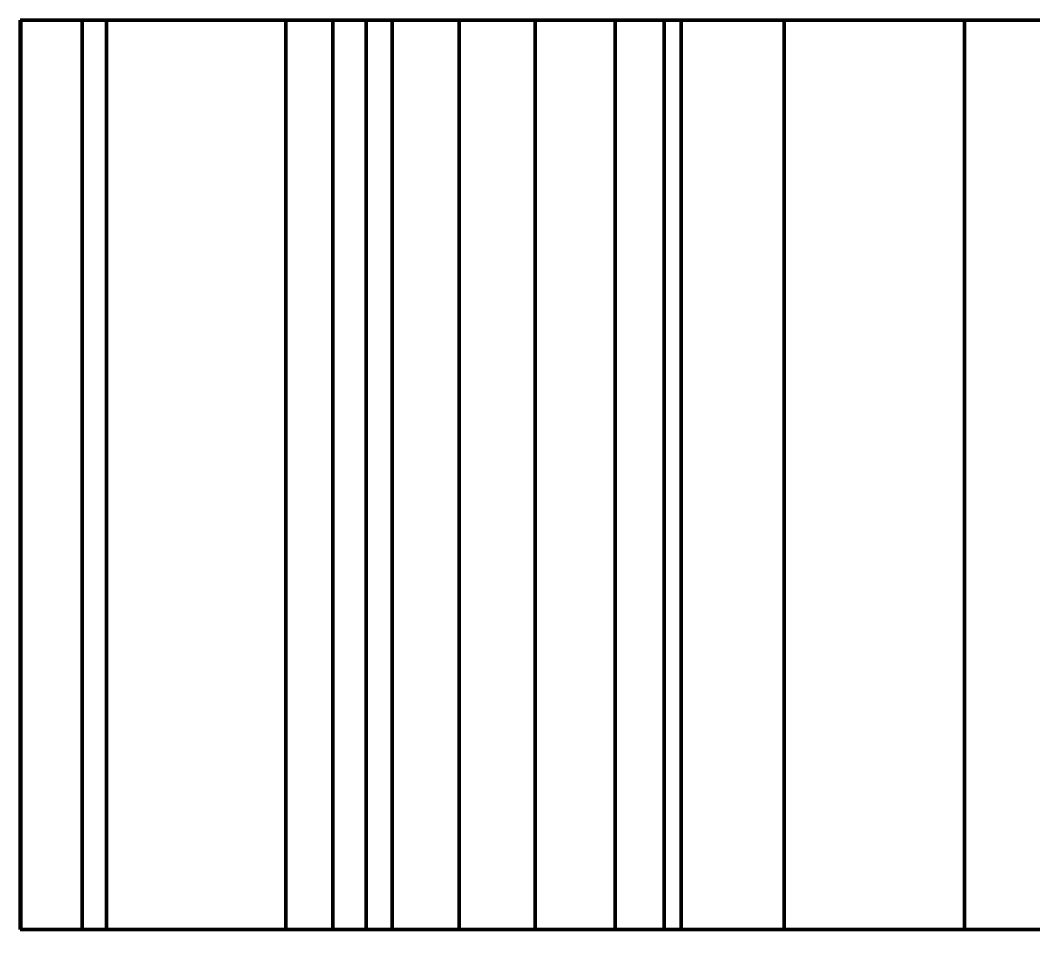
# Model space of a CAD drawing. Header units: millimetres. Extents: x 0 to 297, y 0 to 210.
# Drawn here: x 37.75 to 54.45, y 147.4 to 162.86 of the extents above; entities that cross this region are included whole.
import ezdxf

# ---------------------------------------------------------------- set-up
doc = ezdxf.new("R2010")
doc.units = ezdxf.units.MM
doc.linetypes.add('DASHED', pattern=[1.524, 1.27, -0.254])
for name, color, linetype, lineweight in [('COTAS', 7, 'CONTINUOUS', 25), ('OCULTA', 8, 'DASHED', 25), ('VISIBLE', 7, 'CONTINUOUS', 50)]:
    doc.layers.add(name, color=color, linetype=linetype, lineweight=lineweight)
doc.dimstyles.new('F3D_1000', dxfattribs={"dimtxt": 3.5, "dimasz": 2.5, "dimexe": 1.5, "dimexo": 1, "dimgap": 0.9, "dimtad": 1, "dimdec": 1, "dimdsep": 46, "dimcen": 2.5, "dimazin": 3, "dimtfac": 1, "dimtmove": 0, "dimatfit": 3})

msp = doc.modelspace()

# ---------------------------------------------------------------- linework, layer by layer
at = {"layer": 'OCULTA'}
for p, q in [((37.745, 162.864), (37.747, 162.864)), ((37.747, 162.864), (37.754, 162.864)), ((37.754, 147.864), (37.754, 162.864)), ((37.754, 162.864), (38.079, 162.864)), ((38.079, 162.864), (38.404, 162.864)), ((38.404, 162.864), (38.73, 162.864)), ((38.73, 162.864), (39.057, 162.864)), ((38.766, 162.864), (39.028, 162.864)), ((38.766, 162.864), (38.861, 162.864)), ((38.861, 162.864), (38.961, 162.864)), ((38.961, 162.864), (39.064, 162.864)), ((39.028, 162.864), (39.294, 162.864)), ((39.057, 162.864), (39.384, 162.864)), ((39.064, 162.864), (39.171, 162.864)), ((39.171, 147.864), (39.171, 162.864)), ((39.171, 162.864), (39.532, 162.864)), ((39.294, 162.864), (39.563, 162.864)), ((39.384, 162.864), (39.711, 162.864)), ((39.532, 162.864), (39.892, 162.864)), ((39.563, 162.864), (39.836, 162.864)), ((39.711, 162.864), (40.038, 162.864)), ((39.836, 162.864), (40.112, 162.864)), ((39.892, 162.864), (40.248, 162.864)), ((40.038, 162.864), (40.365, 162.864)), ((40.112, 162.864), (40.391, 162.864)), ((40.248, 162.864), (40.603, 162.864)), ((40.365, 162.864), (40.692, 162.864)), ((40.391, 162.864), (40.673, 162.864)), ((40.603, 162.864), (40.954, 162.864)), ((40.673, 162.864), (40.959, 162.864)), ((40.692, 162.864), (41.018, 162.864)), ((40.954, 162.864), (41.303, 162.864)), ((40.959, 162.864), (41.248, 162.864)), ((41.018, 162.864), (41.343, 162.864)), ((41.248, 162.864), (41.541, 162.864)), ((41.303, 162.864), (41.648, 162.864)), ((41.343, 162.864), (41.667, 162.864)), ((41.541, 162.864), (41.837, 162.864)), ((41.648, 162.864), (41.99, 162.864)), ((41.667, 162.864), (41.988, 162.864)), ((41.837, 162.864), (42.137, 162.864)), ((41.988, 162.864), (43.45, 162.864)), ((41.99, 162.864), (42.327, 162.864)), ((42.126, 162.864), (42.304, 162.864)), ((42.126, 162.864), (42.315, 162.864)), ((42.137, 162.864), (42.444, 162.864)), ((42.304, 162.864), (42.489, 162.864)), ((42.315, 162.864), (42.508, 162.864)), ((42.327, 162.864), (42.66, 162.864)), ((42.444, 162.864), (43.879, 162.864)), ((42.489, 162.864), (42.679, 162.864)), ((42.508, 162.864), (42.704, 162.864)), ((42.66, 162.864), (42.988, 162.864)), ((42.679, 162.864), (42.875, 162.864)), ((42.704, 162.864), (42.904, 162.864)), ((42.875, 162.864), (43.078, 162.864)), ((42.904, 147.864), (42.904, 162.864)), ((42.904, 162.864), (43.272, 162.864)), ((42.988, 162.864), (43.309, 162.864)), ((43.078, 162.864), (43.286, 162.864)), ((43.272, 162.864), (43.636, 162.864)), ((43.286, 162.864), (43.501, 162.864)), ((43.309, 162.864), (43.62, 162.864)), ((43.45, 147.864), (43.45, 162.864)), ((43.45, 162.864), (43.506, 162.864)), ((43.501, 162.864), (43.723, 162.864)), ((43.506, 162.864), (43.577, 162.864)), ((43.577, 162.864), (43.663, 162.864)), ((43.62, 162.864), (44.989, 162.864)), ((43.636, 162.864), (43.994, 162.864)), ((43.663, 162.864), (43.764, 162.864)), ((43.723, 162.864), (43.951, 162.864)), ((43.764, 162.864), (43.879, 162.864)), ((43.951, 162.864), (44.186, 162.864)), ((43.994, 162.864), (44.347, 162.864)), ((44.186, 162.864), (44.43, 162.864)), ((44.347, 162.864), (44.695, 162.864)), ((44.43, 162.864), (44.682, 162.864)), ((44.682, 162.864), (44.949, 162.864)), ((44.695, 162.864), (45.037, 162.864)), ((44.949, 162.864), (46.242, 162.864)), ((44.989, 147.864), (44.989, 162.864)), ((44.989, 162.864), (45.212, 162.864)), ((45.037, 162.864), (45.372, 162.864)), ((45.212, 162.864), (45.449, 162.864)), ((45.372, 162.864), (45.701, 162.864)), ((45.449, 162.864), (45.7, 162.864)), ((45.7, 162.864), (45.965, 162.864)), ((45.701, 162.864), (46.022, 162.864)), ((45.965, 162.864), (46.242, 162.864)), ((46.022, 162.864), (46.335, 162.864)), ((46.335, 162.864), (46.639, 162.864)), ((46.639, 162.864), (46.931, 162.864)), ((46.931, 162.864), (47.205, 162.864)), ((48.371, 162.864), (47.205, 162.864)), ((47.562, 162.864), (47.642, 162.864)), ((47.562, 162.864), (47.829, 162.864)), ((47.642, 162.864), (47.729, 162.864)), ((47.729, 162.864), (47.825, 162.864)), ((47.825, 162.864), (47.93, 162.864)), ((47.829, 162.864), (48.1, 162.864)), ((47.93, 162.864), (48.042, 162.864)), ((48.042, 162.864), (48.163, 162.864)), ((48.1, 162.864), (48.373, 162.864)), ((48.163, 162.864), (48.293, 162.864)), ((48.293, 162.864), (48.433, 162.864)), ((48.371, 147.864), (48.371, 162.864)), ((48.371, 162.864), (48.743, 162.864)), ((48.373, 162.864), (48.648, 162.864)), ((48.433, 162.864), (48.582, 162.864)), ((48.582, 162.864), (48.741, 162.864)), ((48.648, 147.864), (48.648, 162.864)), ((48.648, 162.864), (48.994, 162.864)), ((48.741, 162.864), (48.912, 162.864)), ((48.743, 162.864), (49.128, 162.864)), ((48.912, 162.864), (49.096, 162.864)), ((48.994, 162.864), (49.333, 162.864)), ((49.096, 162.864), (49.301, 162.864)), ((49.128, 162.864), (49.523, 162.864)), ((49.301, 162.864), (50.348, 162.864)), ((49.333, 162.864), (49.664, 162.864)), ((49.523, 162.864), (49.93, 162.864)), ((49.664, 162.864), (49.988, 162.864)), ((49.93, 162.864), (50.348, 162.864)), ((49.988, 162.864), (50.303, 162.864)), ((50.611, 162.864), (50.303, 162.864)), ((50.611, 162.864), (50.909, 162.864)), ((50.909, 162.864), (51.198, 162.864)), ((51.198, 162.864), (51.477, 162.864)), ((51.477, 162.864), (51.744, 162.864)), ((51.744, 162.864), (51.999, 162.864)), ((51.999, 162.864), (52.239, 162.864)), ((52.239, 162.864), (52.455, 162.864)), ((52.455, 162.864), (53.323, 162.864)), ((53.323, 147.864), (53.323, 162.864)), ((53.323, 162.864), (53.814, 162.864)), ((53.814, 162.864), (54.314, 162.864)), ((54.314, 162.864), (54.822, 162.864)), ((37.745, 147.864), (37.747, 147.864)), ((37.747, 147.864), (37.754, 147.864)), ((37.754, 147.864), (38.079, 147.864)), ((38.079, 147.864), (38.404, 147.864)), ((38.404, 147.864), (38.73, 147.864)), ((38.73, 147.864), (39.057, 147.864)), ((38.766, 147.864), (39.028, 147.864)), ((38.766, 147.864), (38.861, 147.864)), ((38.861, 147.864), (38.961, 147.864)), ((38.961, 147.864), (39.064, 147.864)), ((39.028, 147.864), (39.294, 147.864)), ((39.057, 147.864), (39.384, 147.864)), ((39.064, 147.864), (39.171, 147.864)), ((39.171, 147.864), (39.532, 147.864)), ((39.294, 147.864), (39.563, 147.864)), ((39.384, 147.864), (39.711, 147.864)), ((39.532, 147.864), (39.892, 147.864)), ((39.563, 147.864), (39.836, 147.864)), ((39.711, 147.864), (40.038, 147.864)), ((39.836, 147.864), (40.112, 147.864)), ((39.892, 147.864), (40.248, 147.864)), ((40.038, 147.864), (40.365, 147.864)), ((40.112, 147.864), (40.391, 147.864)), ((40.248, 147.864), (40.603, 147.864)), ((40.365, 147.864), (40.692, 147.864)), ((40.391, 147.864), (40.673, 147.864)), ((40.603, 147.864), (40.954, 147.864)), ((40.673, 147.864), (40.959, 147.864)), ((40.692, 147.864), (41.018, 147.864)), ((40.954, 147.864), (41.303, 147.864)), ((40.959, 147.864), (41.248, 147.864)), ((41.018, 147.864), (41.343, 147.864)), ((41.248, 147.864), (41.541, 147.864)), ((41.303, 147.864), (41.648, 147.864)), ((41.343, 147.864), (41.667, 147.864)), ((41.541, 147.864), (41.837, 147.864)), ((41.648, 147.864), (41.99, 147.864)), ((41.667, 147.864), (41.988, 147.864)), ((41.837, 147.864), (42.137, 147.864)), ((41.988, 147.864), (43.45, 147.864)), ((41.99, 147.864), (42.327, 147.864)), ((42.126, 147.864), (42.304, 147.864)), ((42.126, 147.864), (42.315, 147.864)), ((42.137, 147.864), (42.444, 147.864)), ((42.304, 147.864), (42.489, 147.864)), ((42.315, 147.864), (42.508, 147.864)), ((42.327, 147.864), (42.66, 147.864)), ((42.444, 147.864), (43.879, 147.864)), ((42.489, 147.864), (42.679, 147.864)), ((42.508, 147.864), (42.704, 147.864)), ((42.66, 147.864), (42.988, 147.864)), ((42.679, 147.864), (42.875, 147.864)), ((42.704, 147.864), (42.904, 147.864)), ((42.875, 147.864), (43.078, 147.864)), ((42.904, 147.864), (43.272, 147.864)), ((42.988, 147.864), (43.309, 147.864)), ((43.078, 147.864), (43.286, 147.864)), ((43.272, 147.864), (43.636, 147.864)), ((43.286, 147.864), (43.501, 147.864)), ((43.309, 147.864), (43.62, 147.864)), ((43.45, 147.864), (43.506, 147.864)), ((43.501, 147.864), (43.723, 147.864)), ((43.506, 147.864), (43.577, 147.864)), ((43.577, 147.864), (43.663, 147.864)), ((43.62, 147.864), (44.989, 147.864)), ((43.636, 147.864), (43.994, 147.864)), ((43.663, 147.864), (43.764, 147.864)), ((43.723, 147.864), (43.951, 147.864)), ((43.764, 147.864), (43.879, 147.864)), ((43.951, 147.864), (44.186, 147.864)), ((43.994, 147.864), (44.347, 147.864)), ((44.186, 147.864), (44.43, 147.864)), ((44.347, 147.864), (44.695, 147.864)), ((44.43, 147.864), (44.682, 147.864)), ((44.682, 147.864), (44.949, 147.864)), ((44.695, 147.864), (45.037, 147.864)), ((44.949, 147.864), (46.242, 147.864)), ((44.989, 147.864), (45.212, 147.864)), ((45.037, 147.864), (45.372, 147.864)), ((45.212, 147.864), (45.449, 147.864)), ((45.372, 147.864), (45.701, 147.864)), ((45.449, 147.864), (45.7, 147.864)), ((45.7, 147.864), (45.965, 147.864)), ((45.701, 147.864), (46.022, 147.864)), ((45.965, 147.864), (46.242, 147.864)), ((46.022, 147.864), (46.335, 147.864)), ((46.335, 147.864), (46.639, 147.864)), ((46.639, 147.864), (46.931, 147.864)), ((46.931, 147.864), (47.205, 147.864)), ((48.371, 147.864), (47.205, 147.864)), ((47.562, 147.864), (47.642, 147.864)), ((47.562, 147.864), (47.829, 147.864)), ((47.642, 147.864), (47.729, 147.864)), ((47.729, 147.864), (47.825, 147.864)), ((47.825, 147.864), (47.93, 147.864)), ((47.829, 147.864), (48.1, 147.864)), ((47.93, 147.864), (48.042, 147.864)), ((48.042, 147.864), (48.163, 147.864)), ((48.1, 147.864), (48.373, 147.864)), ((48.163, 147.864), (48.293, 147.864)), ((48.293, 147.864), (48.433, 147.864)), ((48.371, 147.864), (48.743, 147.864)), ((48.373, 147.864), (48.648, 147.864)), ((48.433, 147.864), (48.582, 147.864)), ((48.582, 147.864), (48.741, 147.864)), ((48.648, 147.864), (48.994, 147.864)), ((48.741, 147.864), (48.912, 147.864)), ((48.743, 147.864), (49.128, 147.864)), ((48.912, 147.864), (49.096, 147.864)), ((48.994, 147.864), (49.333, 147.864)), ((49.096, 147.864), (49.301, 147.864)), ((49.128, 147.864), (49.523, 147.864)), ((49.301, 147.864), (50.348, 147.864)), ((49.333, 147.864), (49.664, 147.864)), ((49.523, 147.864), (49.93, 147.864)), ((49.664, 147.864), (49.988, 147.864)), ((49.93, 147.864), (50.348, 147.864)), ((49.988, 147.864), (50.303, 147.864)), ((50.611, 147.864), (50.303, 147.864)), ((50.611, 147.864), (50.909, 147.864)), ((50.909, 147.864), (51.198, 147.864)), ((51.198, 147.864), (51.477, 147.864)), ((51.477, 147.864), (51.744, 147.864)), ((51.744, 147.864), (51.999, 147.864)), ((51.999, 147.864), (52.239, 147.864)), ((52.239, 147.864), (52.455, 147.864)), ((52.455, 147.864), (53.323, 147.864)), ((53.323, 147.864), (53.814, 147.864)), ((53.814, 147.864), (54.314, 147.864)), ((54.314, 147.864), (54.822, 147.864))]:
    msp.add_line(p, q, dxfattribs=at)
at = {"layer": 'VISIBLE'}
for p, q in [((37.747, 162.864), (37.745, 162.864)), ((37.745, 147.864), (37.745, 162.864)), ((37.745, 162.864), (37.745, 162.864)), ((37.745, 162.864), (37.745, 162.864)), ((37.745, 162.864), (54.745, 162.864)), ((37.754, 162.864), (37.747, 162.864)), ((37.754, 147.864), (37.754, 162.864)), ((37.754, 162.864), (38.079, 162.864)), ((38.404, 162.864), (38.079, 162.864)), ((38.404, 162.864), (38.73, 162.864)), ((38.73, 162.864), (39.057, 162.864)), ((38.766, 147.864), (38.766, 162.864)), ((38.861, 162.864), (38.766, 162.864)), ((38.766, 147.864), (38.766, 162.864)), ((38.766, 162.864), (39.028, 162.864)), ((38.961, 162.864), (38.861, 162.864)), ((39.064, 162.864), (38.961, 162.864)), ((39.294, 162.864), (39.028, 162.864)), ((39.057, 162.864), (39.384, 162.864)), ((39.064, 162.864), (39.171, 162.864)), ((39.171, 147.864), (39.171, 162.864)), ((39.171, 162.864), (39.532, 162.864)), ((39.294, 162.864), (39.563, 162.864)), ((39.384, 162.864), (39.711, 162.864)), ((39.532, 162.864), (39.892, 162.864)), ((39.563, 162.864), (39.836, 162.864)), ((39.711, 162.864), (40.038, 162.864)), ((39.836, 162.864), (40.112, 162.864)), ((40.248, 162.864), (39.892, 162.864)), ((40.038, 162.864), (40.365, 162.864)), ((40.391, 162.864), (40.112, 162.864)), ((40.248, 162.864), (40.603, 162.864)), ((40.692, 162.864), (40.365, 162.864)), ((40.391, 162.864), (40.673, 162.864)), ((40.603, 162.864), (40.954, 162.864)), ((40.959, 162.864), (40.673, 162.864)), ((40.692, 162.864), (41.018, 162.864)), ((40.954, 162.864), (41.303, 162.864)), ((40.959, 162.864), (41.248, 162.864)), ((41.018, 162.864), (41.343, 162.864)), ((41.248, 162.864), (41.541, 162.864)), ((41.303, 162.864), (41.648, 162.864)), ((41.343, 162.864), (41.667, 162.864)), ((41.837, 162.864), (41.541, 162.864)), ((41.648, 162.864), (41.99, 162.864)), ((41.667, 162.864), (41.988, 162.864)), ((41.837, 162.864), (42.137, 162.864)), ((41.988, 162.864), (43.45, 162.864)), ((41.99, 162.864), (42.327, 162.864)), ((42.126, 147.864), (42.126, 162.864)), ((42.315, 162.864), (42.126, 162.864)), ((42.126, 147.864), (42.126, 162.864)), ((42.304, 162.864), (42.126, 162.864)), ((42.137, 162.864), (42.444, 162.864)), ((42.304, 162.864), (42.489, 162.864)), ((42.315, 162.864), (42.508, 162.864)), ((42.327, 162.864), (42.66, 162.864)), ((42.444, 162.864), (43.879, 162.864)), ((42.679, 162.864), (42.489, 162.864)), ((42.704, 162.864), (42.508, 162.864)), ((42.66, 162.864), (42.988, 162.864)), ((42.875, 162.864), (42.679, 162.864)), ((42.904, 162.864), (42.704, 162.864)), ((42.875, 162.864), (43.078, 162.864)), ((42.904, 147.864), (42.904, 162.864)), ((42.904, 162.864), (43.272, 162.864)), ((42.988, 162.864), (43.309, 162.864)), ((43.286, 162.864), (43.078, 162.864)), ((43.272, 162.864), (43.636, 162.864)), ((43.286, 162.864), (43.501, 162.864)), ((43.309, 162.864), (43.62, 162.864)), ((43.45, 147.864), (43.45, 162.864)), ((43.506, 162.864), (43.45, 162.864)), ((43.723, 162.864), (43.501, 162.864)), ((43.577, 162.864), (43.506, 162.864)), ((43.663, 162.864), (43.577, 162.864)), ((43.62, 162.864), (44.989, 162.864)), ((43.636, 162.864), (43.994, 162.864)), ((43.764, 162.864), (43.663, 162.864)), ((43.951, 162.864), (43.723, 162.864)), ((43.879, 162.864), (43.764, 162.864)), ((43.879, 147.864), (43.879, 162.864)), ((43.879, 147.864), (43.879, 162.864)), ((43.951, 162.864), (44.186, 162.864)), ((43.994, 162.864), (44.347, 162.864)), ((44.186, 162.864), (44.43, 162.864)), ((44.347, 162.864), (44.695, 162.864)), ((44.43, 162.864), (44.682, 162.864)), ((44.682, 162.864), (44.949, 162.864)), ((44.695, 162.864), (45.037, 162.864)), ((44.949, 162.864), (46.242, 162.864)), ((44.989, 147.864), (44.989, 162.864)), ((45.212, 162.864), (44.989, 162.864)), ((45.037, 162.864), (45.372, 162.864)), ((45.212, 162.864), (45.449, 162.864)), ((45.372, 162.864), (45.701, 162.864)), ((45.7, 162.864), (45.449, 162.864)), ((45.7, 162.864), (45.965, 162.864)), ((45.701, 162.864), (46.022, 162.864)), ((46.242, 162.864), (45.965, 162.864)), ((46.022, 162.864), (46.335, 162.864)), ((46.242, 147.864), (46.242, 162.864)), ((46.242, 147.864), (46.242, 162.864)), ((46.335, 162.864), (46.639, 162.864)), ((46.639, 162.864), (46.931, 162.864)), ((46.931, 162.864), (47.205, 162.864)), ((47.205, 162.864), (48.371, 162.864)), ((47.562, 147.864), (47.562, 162.864)), ((47.829, 162.864), (47.562, 162.864)), ((47.562, 147.864), (47.562, 162.864)), ((47.562, 162.864), (47.642, 162.864)), ((47.729, 162.864), (47.642, 162.864)), ((47.825, 162.864), (47.729, 162.864)), ((47.93, 162.864), (47.825, 162.864)), ((47.829, 162.864), (48.1, 162.864)), ((48.042, 162.864), (47.93, 162.864)), ((48.042, 162.864), (48.163, 162.864)), ((48.373, 162.864), (48.1, 162.864)), ((48.293, 162.864), (48.163, 162.864)), ((48.433, 162.864), (48.293, 162.864)), ((48.371, 147.864), (48.371, 162.864)), ((48.743, 162.864), (48.371, 162.864)), ((48.373, 162.864), (48.648, 162.864)), ((48.433, 162.864), (48.582, 162.864)), ((48.741, 162.864), (48.582, 162.864)), ((48.648, 147.864), (48.648, 162.864)), ((48.648, 162.864), (48.994, 162.864)), ((48.912, 162.864), (48.741, 162.864)), ((48.743, 162.864), (49.128, 162.864)), ((48.912, 162.864), (49.096, 162.864)), ((48.994, 162.864), (49.333, 162.864)), ((49.301, 162.864), (49.096, 162.864)), ((49.523, 162.864), (49.128, 162.864)), ((49.301, 162.864), (50.348, 162.864)), ((49.333, 162.864), (49.664, 162.864)), ((49.93, 162.864), (49.523, 162.864)), ((49.664, 162.864), (49.988, 162.864)), ((50.348, 162.864), (49.93, 162.864)), ((49.988, 162.864), (50.303, 162.864)), ((50.303, 162.864), (50.611, 162.864)), ((50.348, 147.864), (50.348, 162.864)), ((50.348, 147.864), (50.348, 162.864)), ((50.611, 162.864), (50.909, 162.864)), ((50.909, 162.864), (51.198, 162.864)), ((51.198, 162.864), (51.477, 162.864)), ((51.477, 162.864), (51.744, 162.864)), ((51.744, 162.864), (51.999, 162.864)), ((51.999, 162.864), (52.239, 162.864)), ((52.239, 162.864), (52.455, 162.864)), ((52.455, 162.864), (53.323, 162.864)), ((53.323, 147.864), (53.323, 162.864)), ((53.323, 162.864), (53.814, 162.864)), ((53.814, 162.864), (54.314, 162.864)), ((54.314, 162.864), (54.822, 162.864)), ((37.747, 147.864), (37.745, 147.864)), ((37.745, 147.864), (37.745, 147.864)), ((97.745, 147.864), (37.745, 147.864)), ((37.745, 147.864), (37.745, 147.864)), ((37.754, 147.864), (37.747, 147.864)), ((37.754, 147.864), (38.079, 147.864)), ((38.404, 147.864), (38.079, 147.864)), ((38.404, 147.864), (38.73, 147.864)), ((38.73, 147.864), (39.057, 147.864)), ((38.861, 147.864), (38.766, 147.864)), ((38.766, 147.864), (39.028, 147.864)), ((38.961, 147.864), (38.861, 147.864)), ((39.064, 147.864), (38.961, 147.864)), ((39.294, 147.864), (39.028, 147.864)), ((39.057, 147.864), (39.384, 147.864)), ((39.064, 147.864), (39.171, 147.864)), ((39.171, 147.864), (39.532, 147.864)), ((39.294, 147.864), (39.563, 147.864)), ((39.384, 147.864), (39.711, 147.864)), ((39.532, 147.864), (39.892, 147.864)), ((39.563, 147.864), (39.836, 147.864)), ((39.711, 147.864), (40.038, 147.864)), ((39.836, 147.864), (40.112, 147.864)), ((40.248, 147.864), (39.892, 147.864)), ((40.038, 147.864), (40.365, 147.864)), ((40.391, 147.864), (40.112, 147.864)), ((40.248, 147.864), (40.603, 147.864)), ((40.692, 147.864), (40.365, 147.864)), ((40.391, 147.864), (40.673, 147.864)), ((40.603, 147.864), (40.954, 147.864)), ((40.959, 147.864), (40.673, 147.864)), ((40.692, 147.864), (41.018, 147.864)), ((40.954, 147.864), (41.303, 147.864)), ((40.959, 147.864), (41.248, 147.864)), ((41.018, 147.864), (41.343, 147.864)), ((41.248, 147.864), (41.541, 147.864)), ((41.303, 147.864), (41.648, 147.864)), ((41.343, 147.864), (41.667, 147.864)), ((41.837, 147.864), (41.541, 147.864)), ((41.648, 147.864), (41.99, 147.864)), ((41.667, 147.864), (41.988, 147.864)), ((41.837, 147.864), (42.137, 147.864)), ((41.988, 147.864), (43.45, 147.864)), ((41.99, 147.864), (42.327, 147.864)), ((42.315, 147.864), (42.126, 147.864)), ((42.304, 147.864), (42.126, 147.864)), ((42.137, 147.864), (42.444, 147.864)), ((42.304, 147.864), (42.489, 147.864)), ((42.315, 147.864), (42.508, 147.864)), ((42.327, 147.864), (42.66, 147.864)), ((42.444, 147.864), (43.879, 147.864)), ((42.679, 147.864), (42.489, 147.864)), ((42.704, 147.864), (42.508, 147.864)), ((42.66, 147.864), (42.988, 147.864)), ((42.875, 147.864), (42.679, 147.864)), ((42.904, 147.864), (42.704, 147.864)), ((42.875, 147.864), (43.078, 147.864)), ((42.904, 147.864), (43.272, 147.864)), ((42.988, 147.864), (43.309, 147.864)), ((43.286, 147.864), (43.078, 147.864)), ((43.272, 147.864), (43.636, 147.864)), ((43.286, 147.864), (43.501, 147.864)), ((43.309, 147.864), (43.62, 147.864)), ((43.506, 147.864), (43.45, 147.864)), ((43.723, 147.864), (43.501, 147.864)), ((43.577, 147.864), (43.506, 147.864)), ((43.663, 147.864), (43.577, 147.864)), ((43.62, 147.864), (44.989, 147.864)), ((43.636, 147.864), (43.994, 147.864)), ((43.764, 147.864), (43.663, 147.864)), ((43.951, 147.864), (43.723, 147.864)), ((43.879, 147.864), (43.764, 147.864)), ((43.951, 147.864), (44.186, 147.864)), ((43.994, 147.864), (44.347, 147.864)), ((44.186, 147.864), (44.43, 147.864)), ((44.347, 147.864), (44.695, 147.864)), ((44.43, 147.864), (44.682, 147.864)), ((44.682, 147.864), (44.949, 147.864)), ((44.695, 147.864), (45.037, 147.864)), ((44.949, 147.864), (46.242, 147.864)), ((45.212, 147.864), (44.989, 147.864)), ((45.037, 147.864), (45.372, 147.864)), ((45.212, 147.864), (45.449, 147.864)), ((45.372, 147.864), (45.701, 147.864)), ((45.7, 147.864), (45.449, 147.864)), ((45.7, 147.864), (45.965, 147.864)), ((45.701, 147.864), (46.022, 147.864)), ((46.242, 147.864), (45.965, 147.864)), ((46.022, 147.864), (46.335, 147.864)), ((46.335, 147.864), (46.639, 147.864)), ((46.639, 147.864), (46.931, 147.864)), ((46.931, 147.864), (47.205, 147.864)), ((47.205, 147.864), (48.371, 147.864)), ((47.829, 147.864), (47.562, 147.864)), ((47.562, 147.864), (47.642, 147.864)), ((47.729, 147.864), (47.642, 147.864)), ((47.825, 147.864), (47.729, 147.864)), ((47.93, 147.864), (47.825, 147.864)), ((47.829, 147.864), (48.1, 147.864)), ((48.042, 147.864), (47.93, 147.864)), ((48.042, 147.864), (48.163, 147.864)), ((48.373, 147.864), (48.1, 147.864)), ((48.293, 147.864), (48.163, 147.864)), ((48.433, 147.864), (48.293, 147.864)), ((48.743, 147.864), (48.371, 147.864)), ((48.373, 147.864), (48.648, 147.864)), ((48.433, 147.864), (48.582, 147.864)), ((48.741, 147.864), (48.582, 147.864)), ((48.648, 147.864), (48.994, 147.864)), ((48.912, 147.864), (48.741, 147.864)), ((48.743, 147.864), (49.128, 147.864)), ((48.912, 147.864), (49.096, 147.864)), ((48.994, 147.864), (49.333, 147.864)), ((49.301, 147.864), (49.096, 147.864)), ((49.523, 147.864), (49.128, 147.864)), ((49.301, 147.864), (50.348, 147.864)), ((49.333, 147.864), (49.664, 147.864)), ((49.93, 147.864), (49.523, 147.864)), ((49.664, 147.864), (49.988, 147.864)), ((50.348, 147.864), (49.93, 147.864)), ((49.988, 147.864), (50.303, 147.864)), ((50.303, 147.864), (50.611, 147.864)), ((50.611, 147.864), (50.909, 147.864)), ((50.909, 147.864), (51.198, 147.864)), ((51.198, 147.864), (51.477, 147.864)), ((51.477, 147.864), (51.744, 147.864)), ((51.744, 147.864), (51.999, 147.864)), ((51.999, 147.864), (52.239, 147.864)), ((52.239, 147.864), (52.455, 147.864)), ((52.455, 147.864), (53.323, 147.864)), ((53.323, 147.864), (53.814, 147.864)), ((53.814, 147.864), (54.314, 147.864)), ((54.314, 147.864), (54.822, 147.864))]:
    msp.add_line(p, q, dxfattribs=at)

# ---------------------------------------------------------------- dimensions: what is measured, and where the dimension line sits
at = {"layer": 'COTAS'}
msp.add_linear_dim(base=(37.745, 138.864), p1=(37.745, 147.864), p2=(97.745, 147.864), dimstyle='F3D_1000', dxfattribs=at).render()

doc.saveas('drawing.dxf')
